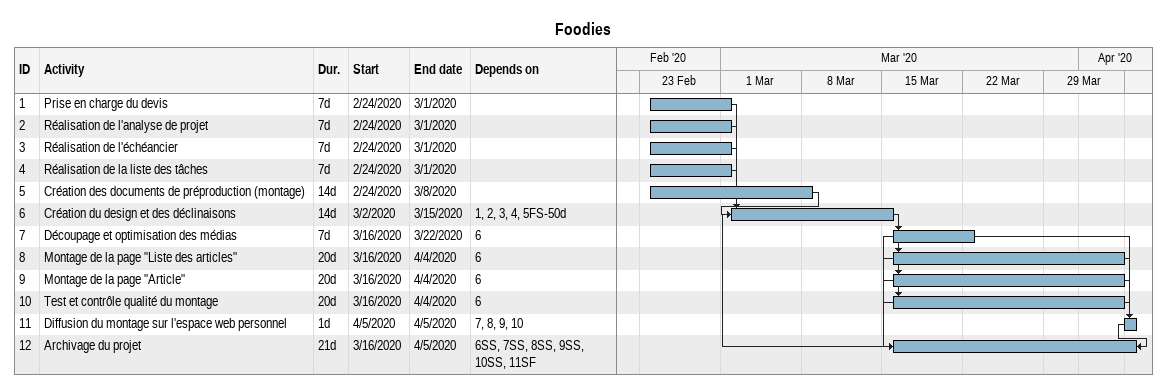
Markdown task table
Foodies

| ID | Task | Duration | Start | Finish | Predecessors |
|---|---|---|---|---|---|
| 1 | Prise en charge du devis | 7d | 2020-02-24 | 2020-03-01 |  |
| 2 | Réalisation de l'analyse de projet | 7d | 2020-02-24 | 2020-03-01 |  |
| 3 | Réalisation de l'échéancier | 7d | 2020-02-24 | 2020-03-01 |  |
| 4 | Réalisation de la liste des tâches | 7d | 2020-02-24 | 2020-03-01 |  |
| 5 | Création des documents de préproduction (montage) | 14d | 2020-02-24 | 2020-03-08 |  |
| 6 | Création du design et des déclinaisons | 14d | 2020-03-02 | 2020-03-15 | 1, 2, 3, 4, 5FS-50d |
| 7 | Découpage et optimisation des médias | 7d | 2020-03-16 | 2020-03-22 | 6 |
| 8 | Montage de la page "Liste des articles" | 20d | 2020-03-16 | 2020-04-04 | 6 |
| 9 | Montage de la page "Article" | 20d | 2020-03-16 | 2020-04-04 | 6 |
| 10 | Test et contrôle qualité du montage | 20d | 2020-03-16 | 2020-04-04 | 6 |
| 11 | Diffusion du montage sur l'espace web personnel | 1d | 2020-04-05 | 2020-04-05 | 7, 8, 9, 10 |
| 12 | Archivage du projet | 21d | 2020-03-16 | 2020-04-05 | 6SS, 7SS, 8SS, 9SS, 10SS, 11SF |
